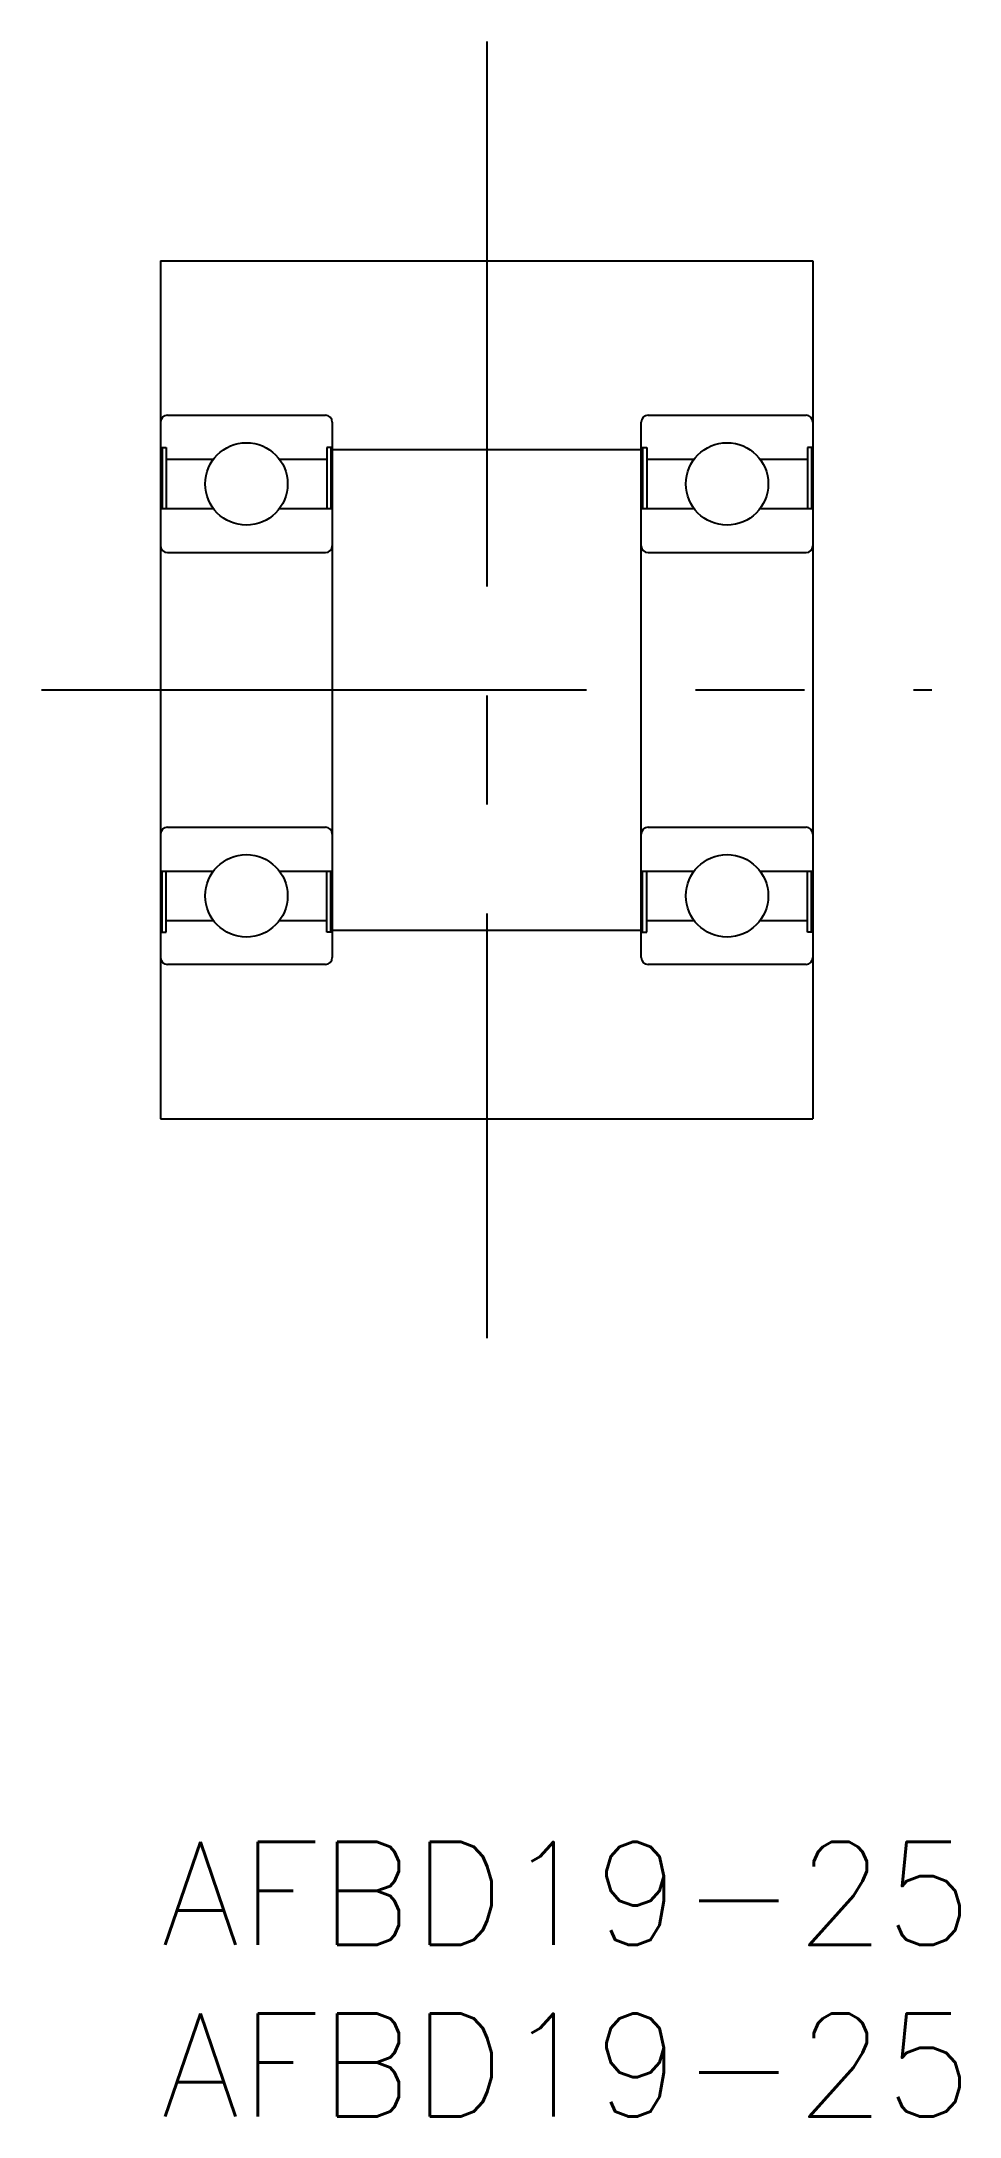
# Model space of a CAD drawing. Extents: x -3.5 to 23.3, y -8 to 52.4.
import ezdxf

# ---------------------------------------------------------------- set-up
doc = ezdxf.new("R2010")
doc.units = 0
doc.header["$LTSCALE"] = 0.5
doc.linetypes.add('CENTER', pattern=[50.8, 31.75, -6.35, 6.35, -6.35])
doc.layers.get('0').update_dxf_attribs({"linetype": 'CONTINUOUS'})
doc.layers.add('CENTER', color=1, linetype='CENTER')
doc.styles.get("Standard").update_dxf_attribs({"font": 'txt.shx', "height": 3, "bigfont": 'bigfont.shx'})

# ---------------------------------------------------------------- blocks, each defined once
blk = doc.blocks.new('*U8')
at = {"color": 7, "linetype": 'CONTINUOUS'}
blk.add_text('AFBD19-25', height=3, dxfattribs=at).set_placement((0, -3))
blk = doc.blocks.new('*U9')
at = {"color": 7, "linetype": 'CONTINUOUS'}
blk.add_text('AFBD19-25', height=3, dxfattribs=at).set_placement((0, -8))

msp = doc.modelspace()

# ---------------------------------------------------------------- linework, layer by layer
at = {"color": 7, "linetype": 'CONTINUOUS'}
for p, q in [((0, 46.059), (19, 46.059)), ((0, 46.059), (0, 21.059)), ((19, 46.059), (19, 21.059)), ((0.2, 41.559), (4.8, 41.559)), ((5, 41.359), (5, 25.759)), ((14, 25.759), (14, 41.359)), ((14.2, 41.559), (18.8, 41.559)), ((0, 40.615), (0.16, 40.615)), ((0.04, 40.615), (0.04, 38.839)), ((0.16, 40.615), (0.16, 38.839)), ((4.84, 40.615), (4.84, 38.839)), ((5, 40.615), (4.84, 40.615)), ((4.96, 40.615), (4.96, 38.839)), ((5, 40.559), (14, 40.559)), ((14, 40.615), (14.16, 40.615)), ((14.04, 40.615), (14.04, 38.839)), ((14.16, 40.615), (14.16, 38.839)), ((18.84, 40.615), (18.84, 38.839)), ((19, 40.615), (18.84, 40.615)), ((18.96, 40.615), (18.96, 38.839)), ((0.16, 40.279), (1.54, 40.279)), ((3.46, 40.279), (4.84, 40.279)), ((14.16, 40.279), (15.54, 40.279)), ((17.46, 40.279), (18.84, 40.279)), ((0, 38.839), (1.54, 38.839)), ((3.46, 38.839), (5, 38.839)), ((14, 38.839), (15.54, 38.839)), ((17.46, 38.839), (19, 38.839)), ((0.2, 37.559), (4.8, 37.559)), ((14.2, 37.559), (18.8, 37.559)), ((0.2, 29.559), (4.8, 29.559)), ((14.2, 29.559), (18.8, 29.559)), ((0, 28.279), (1.54, 28.279)), ((0.04, 26.503), (0.04, 28.279)), ((0.16, 26.503), (0.16, 28.279)), ((3.46, 28.279), (5, 28.279)), ((4.84, 26.503), (4.84, 28.279)), ((4.96, 26.503), (4.96, 28.279)), ((14, 28.279), (15.54, 28.279)), ((14.04, 26.503), (14.04, 28.279)), ((14.16, 26.503), (14.16, 28.279)), ((17.46, 28.279), (19, 28.279)), ((18.84, 26.503), (18.84, 28.279)), ((18.96, 26.503), (18.96, 28.279)), ((0.16, 26.839), (1.54, 26.839)), ((3.46, 26.839), (4.84, 26.839)), ((14.16, 26.839), (15.54, 26.839)), ((17.46, 26.839), (18.84, 26.839)), ((0, 26.503), (0.16, 26.503)), ((5, 26.503), (4.84, 26.503)), ((5, 26.559), (14, 26.559)), ((14, 26.503), (14.16, 26.503)), ((19, 26.503), (18.84, 26.503)), ((4.8, 25.559), (0.2, 25.559)), ((18.8, 25.559), (14.2, 25.559)), ((0, 21.059), (19, 21.059))]:
    msp.add_line(p, q, dxfattribs=at)
for centre in [(2.5, 39.559), (16.5, 39.559), (2.5, 27.559), (16.5, 27.559)]:
    msp.add_circle(centre, 1.2, dxfattribs=at)
for centre, start, end in [((0.2, 41.359), 90, 180), ((4.8, 41.359), 0, 90), ((14.2, 41.359), 90, 180), ((18.8, 41.359), 0, 90), ((0.2, 37.759), 180, 270), ((4.8, 37.759), 270, 0), ((14.2, 37.759), 180, 270), ((18.8, 37.759), 270, 0), ((0.2, 29.359), 90, 180), ((4.8, 29.359), 0, 90), ((14.2, 29.359), 90, 180), ((18.8, 29.359), 0, 90), ((0.2, 25.759), 180, 270), ((4.8, 25.759), 270, 0), ((14.2, 25.759), 180, 270), ((18.8, 25.759), 270, 0)]:
    msp.add_arc(centre, 0.2, start, end, dxfattribs=at)
at = {"layer": 'CENTER', "color": 1, "linetype": 'CENTER'}
for p, q in [((9.5, 52.447), (9.5, 14.67)), ((-3.47, 33.559), (22.47, 33.559))]:
    msp.add_line(p, q, dxfattribs=at)

# ---------------------------------------------------------------- block references
at = {"color": 7, "linetype": 'CONTINUOUS'}
for name in ['*U8', '*U9']:
    msp.add_blockref(name, (0, 0), dxfattribs=at)

doc.saveas('drawing.dxf')
